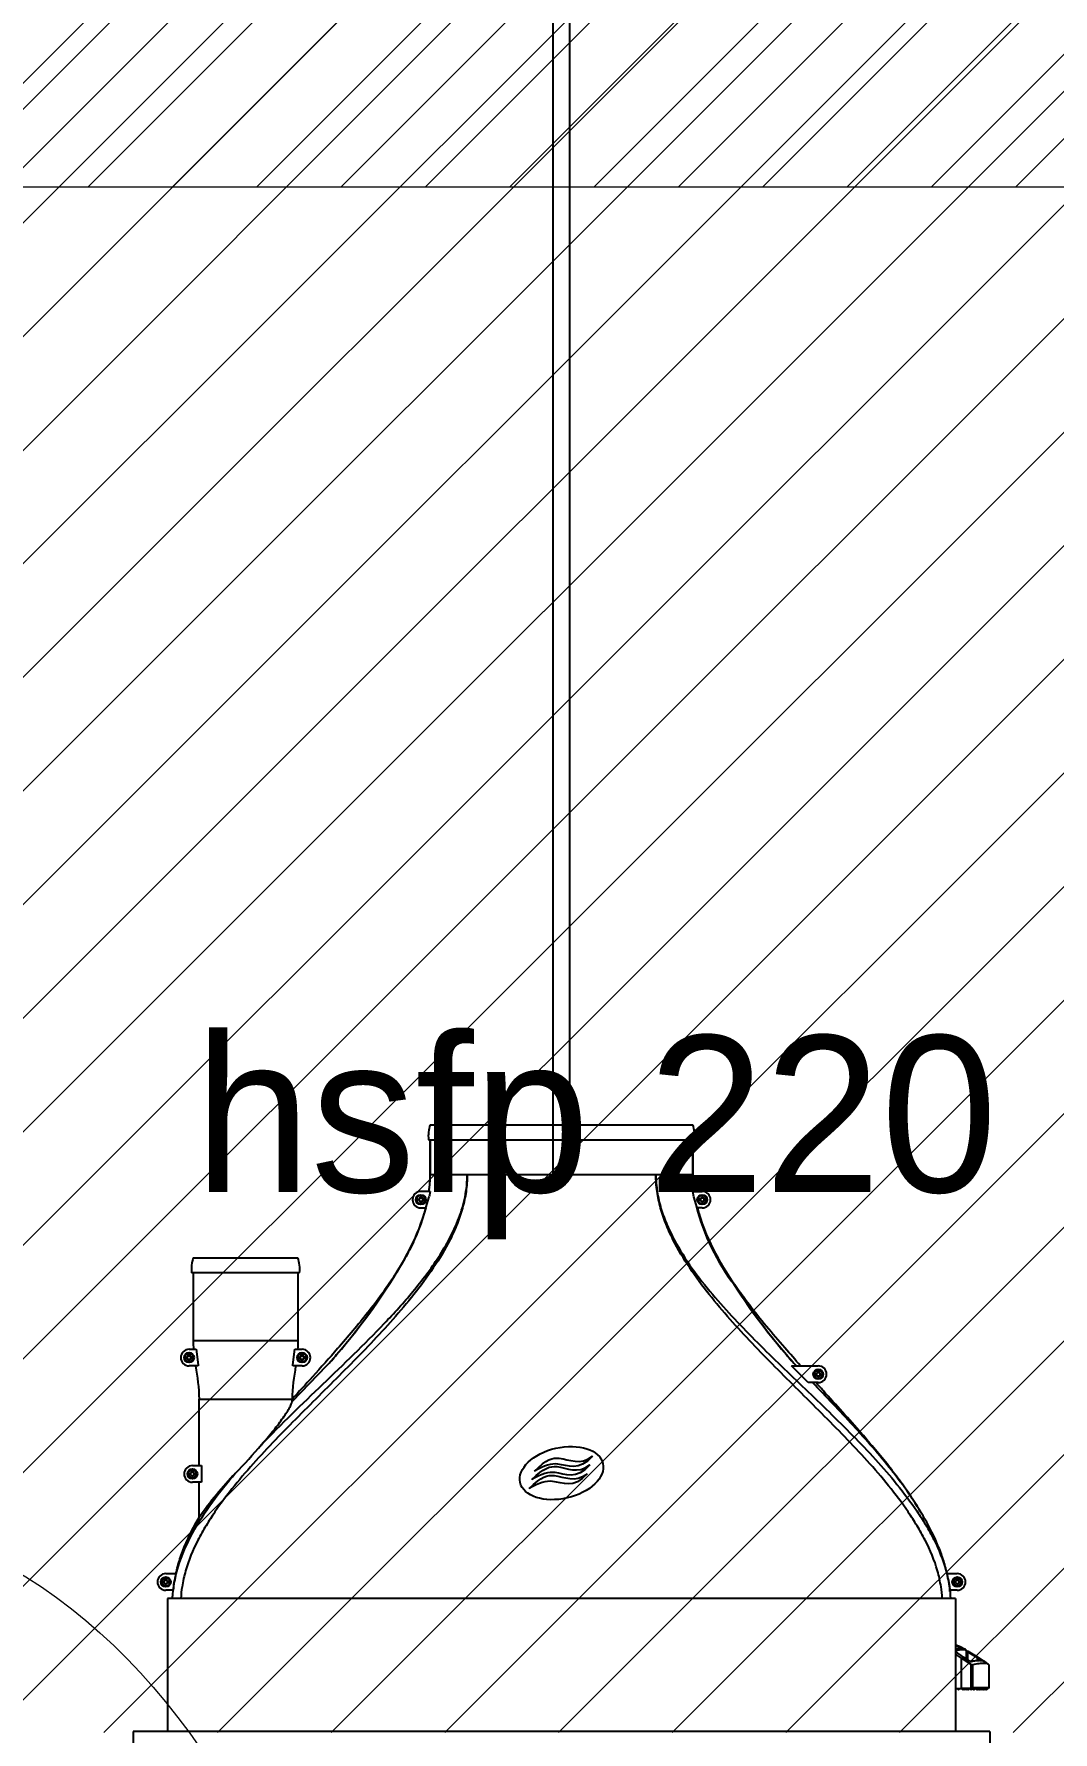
# Model space of a CAD drawing. Header units: centimetres. Extents: x 2191 to 12545, y -680 to 18662.
# Drawn here: x 8423.9 to 8485.2, y 7354.2 to 7456.4 of the extents above; entities that cross this region are included whole.
import ezdxf

# ---------------------------------------------------------------- set-up
doc = ezdxf.new("R2010")
doc.units = ezdxf.units.CM
for name, color, linetype in [('B Faux plafonds_Hatch', 252, 'Continuous'), ('B GÈnÈral_Hatch', 252, 'Continuous'), ('B Général', 252, 'Continuous'), ('C ANNOTATIONS-prestations', 252, 'Continuous'), ('D SURFACES-shab', 252, 'Continuous'), ('prlm-CHAUFF', 4, 'Continuous')]:
    doc.layers.add(name, color=color, linetype=linetype)
doc.layers.add('prlm-ELEC-CFO', color=1, linetype='Continuous', lineweight=25)
doc.styles.add('Eurostile', font='Eurosti.TTF')

msp = doc.modelspace()

# ---------------------------------------------------------------- hatches: boundary and pattern name
at = {"layer": 'B Faux plafonds_Hatch', "linetype": 'Continuous', "lineweight": 5, "true_color": 0xaaaaaa}
h = msp.add_hatch(dxfattribs=at)
h.set_pattern_fill('F_P__SOFFITE', color=253, style=0, pattern_type=2)
h.set_pattern_definition([(45, (8286.532, 7540.689), (-3.527778, 3.30729), [])])
h.paths.add_polyline_path([(8266, 7990.12), (8266, 7861.42), (8261, 7861.42), (8261, 7926.42), (8175.54, 7926.42), (8175.54, 7730.72), (8402.69, 7730.72), (8402.69, 7695.72), (8333.69, 7695.72), (8333.69, 7540.18), (8388.69, 7540.18), (8388.69, 7447.18), (8333.69, 7447.18), (8333.69, 7354.18), (8559.69, 7354.18), (8559.69, 7856.42), (8411.69, 7856.42), (8411.69, 7990.12)])
at = {"layer": 'B GÈnÈral_Hatch', "linetype": 'Continuous', "lineweight": 5}
h = msp.add_hatch(dxfattribs=at)
h.set_pattern_fill('50_BETON', style=0, pattern_type=2)
h.set_pattern_definition([(45, (-631.1073, 4809.0284), (2.4253472, -2.6458333), [])])
h.paths.add_polyline_path([(8559.69, 7447.18), (8559.69, 7465.18), (8328.69, 7465.18), (8328.69, 7447.18)])

# ---------------------------------------------------------------- linework, layer by layer
at = {"layer": 'B Général', "color": 7, "linetype": 'Continuous', "lineweight": 18}
msp.add_line((8328.69, 7447.18), (8559.69, 7447.18), dxfattribs=at)
at = {"layer": 'B Général', "color": 7, "linetype": 'Continuous', "lineweight": 5}
msp.add_line((8328.69, 7447.18), (8559.69, 7447.18), dxfattribs=at)
at = {"layer": 'D SURFACES-shab', "lineweight": 18, "flags": 128}
msp.add_lwpolyline([(8405.69, 7354.18), (8333.69, 7354.18), (8333.69, 7447.18), (8559.69, 7447.18), (8559.69, 7289.52), (8789.69, 7289.52), (8789.69, 7035.52), (8405.69, 7035.52)], close=True, dxfattribs=at)
at = {"layer": 'prlm-CHAUFF', "ltscale": 50}
for p, q in [((8456.13, 7387.74), (8456.13, 7827.76)), ((8455.13, 7387.74), (8455.13, 7826.76)), ((8447.73, 7390.74), (8463.53, 7390.74)), ((8447.63, 7389.84), (8463.63, 7389.84)), ((8447.73, 7389.84), (8447.73, 7387.74)), ((8447.73, 7387.74), (8447.73, 7389.84)), ((8463.53, 7389.84), (8463.53, 7387.74)), ((8463.53, 7387.74), (8463.53, 7389.84)), ((8449.96, 7387.74), (8447.73, 7387.74)), ((8461.3, 7387.74), (8449.96, 7387.74)), ((8463.53, 7387.74), (8461.3, 7387.74)), ((8447.73, 7386.74), (8447.17, 7386.74)), ((8447.47, 7385.74), (8447.68, 7386.42)), ((8447.73, 7386.74), (8447.68, 7386.42)), ((8463.58, 7386.42), (8463.53, 7386.74)), ((8463.53, 7386.74), (8464.09, 7386.74)), ((8463.79, 7385.74), (8463.58, 7386.42)), ((8447.02, 7386.19), (8447.02, 7386.29)), ((8447.02, 7386.29), (8447.12, 7386.29)), ((8447.12, 7386.19), (8447.02, 7386.19)), ((8447.12, 7386.4), (8447.22, 7386.4)), ((8447.12, 7386.29), (8447.12, 7386.4)), ((8447.12, 7386.09), (8447.12, 7386.19)), ((8447.22, 7386.09), (8447.12, 7386.09)), ((8447.17, 7385.74), (8447.47, 7385.74)), ((8447.22, 7386.4), (8447.22, 7386.29)), ((8447.22, 7386.29), (8447.33, 7386.29)), ((8447.33, 7386.19), (8447.22, 7386.19)), ((8447.22, 7386.19), (8447.22, 7386.09)), ((8447.33, 7386.29), (8447.33, 7386.19)), ((8464.09, 7385.74), (8463.79, 7385.74)), ((8463.93, 7386.19), (8463.93, 7386.29)), ((8463.93, 7386.29), (8464.04, 7386.29)), ((8464.04, 7386.19), (8463.93, 7386.19)), ((8464.04, 7386.4), (8464.14, 7386.4)), ((8464.04, 7386.29), (8464.04, 7386.4)), ((8464.04, 7386.09), (8464.04, 7386.19)), ((8464.14, 7386.09), (8464.04, 7386.09)), ((8464.14, 7386.4), (8464.14, 7386.29)), ((8464.14, 7386.29), (8464.24, 7386.29)), ((8464.24, 7386.19), (8464.14, 7386.19)), ((8464.14, 7386.19), (8464.14, 7386.09)), ((8464.24, 7386.29), (8464.24, 7386.19)), ((8433.48, 7382.74), (8439.78, 7382.74)), ((8446.22, 7382.72), (8446.22, 7382.72)), ((8464.75, 7383.26), (8464.72, 7383.26)), ((8465.04, 7382.72), (8465.01, 7382.72)), ((8439.88, 7381.84), (8433.38, 7381.84)), ((8433.48, 7381.84), (8433.48, 7377.74)), ((8433.48, 7381.84), (8433.48, 7377.74)), ((8439.78, 7381.84), (8439.78, 7377.74)), ((8439.78, 7381.84), (8439.78, 7377.74)), ((8433.23, 7377.24), (8433.66, 7377.24)), ((8439.78, 7377.74), (8433.48, 7377.74)), ((8433.66, 7377.24), (8433.78, 7376.3)), ((8439.48, 7376.3), (8439.6, 7377.24)), ((8439.6, 7377.24), (8440.03, 7377.24)), ((8433.07, 7376.79), (8433.18, 7376.79)), ((8433.07, 7376.69), (8433.07, 7376.79)), ((8433.18, 7376.69), (8433.07, 7376.69)), ((8433.18, 7376.9), (8433.28, 7376.9)), ((8433.18, 7376.79), (8433.18, 7376.9)), ((8433.18, 7376.59), (8433.18, 7376.69)), ((8433.28, 7376.59), (8433.18, 7376.59)), ((8433.78, 7376.24), (8433.23, 7376.24)), ((8433.28, 7376.9), (8433.28, 7376.79)), ((8433.28, 7376.79), (8433.39, 7376.79)), ((8433.39, 7376.69), (8433.28, 7376.69)), ((8433.28, 7376.69), (8433.28, 7376.59)), ((8433.39, 7376.79), (8433.39, 7376.69)), ((8433.78, 7376.3), (8433.78, 7376.24)), ((8439.43, 7374.09), (8441.5, 7376.24)), ((8441.5, 7376.24), (8439.43, 7374.09)), ((8439.48, 7376.24), (8439.48, 7376.3)), ((8440.03, 7376.24), (8439.48, 7376.24)), ((8439.87, 7376.69), (8439.87, 7376.79)), ((8439.87, 7376.79), (8439.98, 7376.79)), ((8439.98, 7376.69), (8439.87, 7376.69)), ((8439.98, 7376.9), (8440.08, 7376.9)), ((8439.98, 7376.79), (8439.98, 7376.9)), ((8439.98, 7376.59), (8439.98, 7376.69)), ((8440.08, 7376.59), (8439.98, 7376.59)), ((8440.08, 7376.9), (8440.08, 7376.79)), ((8440.08, 7376.79), (8440.19, 7376.79)), ((8440.08, 7376.69), (8440.08, 7376.59)), ((8440.19, 7376.69), (8440.08, 7376.69)), ((8440.19, 7376.79), (8440.19, 7376.69)), ((8470.46, 7375.24), (8469.46, 7376.24)), ((8469.46, 7376.24), (8471.07, 7376.24)), ((8471.07, 7375.24), (8470.46, 7375.24)), ((8470.91, 7375.69), (8470.91, 7375.79)), ((8470.91, 7375.79), (8471.02, 7375.79)), ((8471.02, 7375.69), (8470.91, 7375.69)), ((8471.02, 7375.9), (8471.12, 7375.9)), ((8471.02, 7375.79), (8471.02, 7375.9)), ((8471.02, 7375.59), (8471.02, 7375.69)), ((8471.12, 7375.59), (8471.02, 7375.59)), ((8471.12, 7375.9), (8471.12, 7375.79)), ((8471.12, 7375.79), (8471.23, 7375.79)), ((8471.12, 7375.69), (8471.12, 7375.59)), ((8471.23, 7375.69), (8471.12, 7375.69)), ((8471.23, 7375.79), (8471.23, 7375.69)), ((8433.83, 7374.24), (8439.43, 7374.24)), ((8433.83, 7370.24), (8433.83, 7374.24)), ((8433.83, 7370.24), (8433.83, 7374.24)), ((8439.43, 7374.09), (8439.43, 7374.24)), ((8439.43, 7374.09), (8439.43, 7374.24)), ((8433.43, 7370.24), (8433.98, 7370.24)), ((8433.98, 7370.24), (8433.98, 7369.24)), ((8433.27, 7369.69), (8433.27, 7369.79)), ((8433.27, 7369.79), (8433.38, 7369.79)), ((8433.38, 7369.69), (8433.27, 7369.69)), ((8433.38, 7369.9), (8433.48, 7369.9)), ((8433.38, 7369.79), (8433.38, 7369.9)), ((8433.38, 7369.59), (8433.38, 7369.69)), ((8433.48, 7369.59), (8433.38, 7369.59)), ((8433.98, 7369.24), (8433.43, 7369.24)), ((8433.48, 7369.9), (8433.48, 7369.79)), ((8433.48, 7369.79), (8433.59, 7369.79)), ((8433.48, 7369.69), (8433.48, 7369.59)), ((8433.59, 7369.69), (8433.48, 7369.69)), ((8433.59, 7369.79), (8433.59, 7369.69)), ((8433.83, 7367.12), (8433.83, 7369.24)), ((8433.83, 7367.12), (8433.83, 7369.24)), ((8431.67, 7363.19), (8431.67, 7363.29)), ((8431.67, 7363.29), (8431.78, 7363.29)), ((8431.78, 7363.19), (8431.67, 7363.19)), ((8431.78, 7363.4), (8431.88, 7363.4)), ((8431.78, 7363.29), (8431.78, 7363.4)), ((8431.78, 7363.09), (8431.78, 7363.19)), ((8431.88, 7363.09), (8431.78, 7363.09)), ((8431.83, 7363.74), (8432.44, 7363.74)), ((8431.88, 7363.4), (8431.88, 7363.29)), ((8431.88, 7363.29), (8431.99, 7363.29)), ((8431.88, 7363.19), (8431.88, 7363.09)), ((8431.99, 7363.19), (8431.88, 7363.19)), ((8431.99, 7363.29), (8431.99, 7363.19)), ((8478.82, 7363.74), (8479.43, 7363.74)), ((8479.27, 7363.19), (8479.27, 7363.29)), ((8479.27, 7363.29), (8479.38, 7363.29)), ((8479.38, 7363.19), (8479.27, 7363.19)), ((8479.38, 7363.4), (8479.48, 7363.4)), ((8479.38, 7363.29), (8479.38, 7363.4)), ((8479.38, 7363.09), (8479.38, 7363.19)), ((8479.48, 7363.09), (8479.38, 7363.09)), ((8479.48, 7363.4), (8479.48, 7363.29)), ((8479.48, 7363.29), (8479.59, 7363.29)), ((8479.48, 7363.19), (8479.48, 7363.09)), ((8479.59, 7363.19), (8479.48, 7363.19)), ((8479.59, 7363.29), (8479.59, 7363.19)), ((8432.27, 7362.74), (8431.83, 7362.74)), ((8479.33, 7362.24), (8431.93, 7362.24)), ((8431.93, 7362.24), (8431.93, 7354.24)), ((8432.27, 7362.66), (8432.27, 7362.74)), ((8478.99, 7362.66), (8478.99, 7362.74)), ((8479.43, 7362.74), (8478.99, 7362.74)), ((8479.33, 7362.24), (8479.33, 7354.24)), ((8479.81, 7358.71), (8479.33, 7359.05)), ((8479.69, 7358.66), (8479.33, 7358.9)), ((8479.98, 7359.1), (8479.96, 7359.14)), ((8479.98, 7358.6), (8479.98, 7359.1)), ((8479.98, 7359.1), (8479.99, 7359.09)), ((8480.04, 7359.03), (8480.06, 7359.07)), ((8480.04, 7359.03), (8480.04, 7358.57)), ((8480.64, 7358.68), (8480.04, 7359.03)), ((8480.06, 7359.07), (8480.67, 7358.71)), ((8479.69, 7356.84), (8479.69, 7358.66)), ((8480.27, 7358.28), (8479.69, 7358.66)), ((8479.83, 7358.7), (8479.81, 7358.71)), ((8480.17, 7358.48), (8479.83, 7358.7)), ((8480.27, 7358.28), (8480.35, 7358.26)), ((8480.27, 7356.84), (8480.27, 7358.28)), ((8480.35, 7358.26), (8480.35, 7356.89)), ((8480.67, 7358.71), (8480.64, 7358.68)), ((8480.64, 7358.49), (8480.64, 7358.68)), ((8480.65, 7358.67), (8480.64, 7358.68)), ((8480.69, 7358.7), (8480.65, 7358.67)), ((8480.65, 7358.67), (8480.65, 7358.49)), ((8480.91, 7358.5), (8480.65, 7358.67)), ((8480.67, 7358.71), (8480.69, 7358.7)), ((8480.69, 7358.7), (8481.02, 7358.48)), ((8481.34, 7356.89), (8481.34, 7358.26)), ((8479.33, 7356.84), (8479.69, 7356.84)), ((8479.33, 7356.81), (8479.36, 7356.84)), ((8479.42, 7356.84), (8479.51, 7356.75)), ((8479.51, 7356.75), (8479.6, 7356.84)), ((8479.67, 7356.84), (8479.76, 7356.75)), ((8480.27, 7356.84), (8479.69, 7356.84)), ((8479.76, 7356.75), (8479.85, 7356.84)), ((8479.81, 7356.81), (8479.87, 7356.75)), ((8479.87, 7356.75), (8479.93, 7356.82)), ((8479.91, 7356.84), (8480, 7356.75)), ((8480, 7356.75), (8480.09, 7356.84)), ((8480.05, 7356.81), (8480.11, 7356.75)), ((8480.11, 7356.75), (8480.19, 7356.83)), ((8480.17, 7356.84), (8480.26, 7356.75)), ((8480.26, 7356.75), (8480.35, 7356.84)), ((8480.35, 7356.89), (8480.27, 7356.84)), ((8480.27, 7356.84), (8480.27, 7356.84)), ((8481.29, 7356.84), (8480.27, 7356.84)), ((8480.33, 7356.82), (8480.4, 7356.75)), ((8480.35, 7356.89), (8481.34, 7356.89)), ((8480.36, 7356.84), (8480.45, 7356.75)), ((8480.45, 7356.75), (8480.54, 7356.84)), ((8480.53, 7356.84), (8480.61, 7356.75)), ((8480.61, 7356.75), (8480.7, 7356.84)), ((8480.65, 7356.79), (8480.68, 7356.75)), ((8480.68, 7356.75), (8480.72, 7356.79)), ((8480.69, 7356.83), (8480.76, 7356.75)), ((8480.76, 7356.75), (8480.85, 7356.84)), ((8480.82, 7356.82), (8480.88, 7356.75)), ((8480.88, 7356.75), (8480.97, 7356.84)), ((8480.92, 7356.75), (8480.95, 7356.79)), ((8480.94, 7356.81), (8480.99, 7356.75)), ((8480.99, 7356.75), (8481.08, 7356.84)), ((8481.03, 7356.8), (8481.07, 7356.75)), ((8481.07, 7356.75), (8481.16, 7356.84)), ((8481.14, 7356.75), (8481.23, 7356.84)), ((8481.18, 7356.75), (8481.27, 7356.84)), ((8481.3, 7356.84), (8481.29, 7356.84)), ((8481.34, 7356.89), (8481.3, 7356.84)), ((8480.4, 7356.75), (8480.42, 7356.78)), ((8480.9, 7356.77), (8480.92, 7356.75)), ((8481.11, 7356.78), (8481.14, 7356.75)), ((8481.16, 7356.77), (8481.18, 7356.75)), ((8429.88, 7354.24), (8429.88, 7353.51)), ((8481.38, 7354.24), (8429.88, 7354.24)), ((8481.38, 7354.24), (8481.38, 7353.51))]:
    msp.add_line(p, q, dxfattribs=at)
for centre, radius in [((8447.17, 7386.24), 0.3), ((8447.17, 7386.24), 0.25), ((8464.09, 7386.24), 0.3), ((8464.09, 7386.24), 0.25), ((8433.23, 7376.74), 0.3), ((8433.23, 7376.74), 0.25), ((8440.03, 7376.74), 0.3), ((8440.03, 7376.74), 0.25), ((8471.07, 7375.74), 0.3), ((8471.07, 7375.74), 0.25), ((8433.43, 7369.74), 0.3), ((8433.43, 7369.74), 0.25), ((8431.83, 7363.24), 0.3), ((8431.83, 7363.24), 0.25), ((8479.43, 7363.24), 0.3), ((8479.43, 7363.24), 0.25)]:
    msp.add_circle(centre, radius, dxfattribs=at)
for centre, radius, start, end in [((8449.62, 7390.08), 2, 160.5755, 186.7441), ((8449.62, 7390.08), 2, 160.5755, 186.7441), ((8461.64, 7390.08), 2, 353.2559, 19.4245), ((8461.64, 7390.08), 2, 353.2559, 19.4245), ((8439.96, 7387.75), 7.77, 352.5456, 359.9423), ((8439.91, 7387.75), 7.82, 352.5763, 359.9264), ((8440.56, 7387.73), 7.17, 353.9053, 0.1157), ((8470.74, 7387.73), 7.25, 179.9215, 187.8382), ((8471.3, 7387.75), 7.77, 180.0577, 187.4544), ((8471.35, 7387.75), 7.82, 180.0736, 187.4237), ((8447.17, 7386.24), 0.5, 90, 270), ((8440.56, 7387.73), 7.17, 352.0923, 353.5448), ((8464.09, 7386.24), 0.5, 270, 90), ((8436.12, 7388.71), 11.74, 332.3321, 345.441), ((8436.47, 7388.57), 11.35, 332.1374, 345.6929), ((8476.73, 7389.22), 13.43, 192.9954, 216.0824), ((8474.79, 7388.57), 11.35, 194.4106, 207.8626), ((8435.37, 7382.08), 2, 160.5755, 186.7441), ((8435.37, 7382.08), 2, 160.5755, 186.7441), ((8437.89, 7382.08), 2, 353.2559, 19.4245), ((8437.89, 7382.08), 2, 353.2559, 19.4245), ((8412.5, 7402.31), 39, 319.3887, 329.86), ((8412.5, 7402.3), 39, 319.3887, 329.8601), ((8428.71, 7392.41), 20.01, 331.0483, 332.7983), ((8428.71, 7392.41), 20.01, 331.0482, 332.7982), ((8482.55, 7392.41), 20.01, 207.2018, 208.9518), ((8498.76, 7402.3), 39, 210.1399, 220.6113), ((8498.76, 7402.31), 39, 212.5506, 220.6113), ((8433.23, 7376.74), 0.5, 90, 270), ((8440.03, 7376.74), 0.5, 270, 90), ((8433.12, 7384.34), 11.66, 315.9701, 320.4245), ((8432.87, 7384.57), 11.99, 316.0326, 320.3619), ((8478.14, 7384.34), 11.66, 219.5755, 224.0299), ((8478.39, 7384.57), 11.99, 219.6381, 223.9674), ((8471.07, 7375.74), 0.5, 270, 90), ((8410.89, 7394.29), 35.1, 315.7111, 319.5265), ((8433.43, 7369.74), 0.5, 90, 270), ((8453.15, 7353.47), 23.65, 136.4099, 144.7501), ((8444.22, 7360.88), 12.12, 163.7263, 166.3852), ((8431.83, 7363.24), 0.5, 90, 270), ((8479.43, 7363.24), 0.5, 270, 90), ((8473.27, 7347.01), 13.85, 61.9182, 64.0515), ((8473.39, 7347.36), 13.43, 62.115, 63.7632), ((8473.92, 7348.21), 12.5, 61.3177, 61.5903), ((8480.38, 7359.7), 0.703, 233.033, 242.9325), ((8480.35, 7359.35), 0.448, 214.6713, 225.4982), ((8481.51, 7359.16), 0.836, 234.1326, 239.2425), ((8473.92, 7348.21), 12.5, 53.7494, 55.0637)]:
    msp.add_arc(centre, radius, start, end, dxfattribs=at)
msp.add_ellipse((8455.63, 7369.79), major_axis=(2.49, 0.57), ratio=0.600775, dxfattribs=at)
for points, knots in [([(8449.96, 7387.74), (8449.96, 7387.57), (8449.95, 7387.4), (8449.93, 7387.06), (8449.91, 7386.89), (8449.84, 7386.39), (8449.76, 7386.06), (8449.58, 7385.4), (8449.47, 7385.08), (8449.22, 7384.45), (8449.08, 7384.14), (8448.63, 7383.24), (8448.29, 7382.68), (8447.55, 7381.58), (8447.16, 7381.05), (8445.94, 7379.51), (8445.06, 7378.54), (8443.25, 7376.63), (8442.31, 7375.7), (8440.45, 7373.84), (8439.51, 7372.91), (8437.68, 7371.02), (8436.79, 7370.05), (8435.55, 7368.52), (8435.16, 7367.99), (8434.6, 7367.18), (8434.42, 7366.9), (8434.08, 7366.34), (8433.91, 7366.05), (8433.46, 7365.16), (8433.2, 7364.55), (8432.93, 7363.6), (8432.86, 7363.28), (8432.77, 7362.72), (8432.75, 7362.48), (8432.74, 7362.24)], [0, 0, 0, 0, 0.015625, 0.015625, 0.03125, 0.03125, 0.0625, 0.0625, 0.09375, 0.09375, 0.125, 0.125, 0.1875, 0.1875, 0.25, 0.25, 0.375, 0.375, 0.5, 0.5, 0.625, 0.625, 0.75, 0.75, 0.8125, 0.8125, 0.84375, 0.84375, 0.875, 0.875, 0.9375, 0.9375, 0.96875, 0.96875, 0.9907189, 0.9907189, 0.9907189, 0.9907189]), ([(8437.59, 7371.5), (8438.78, 7372.75), (8440.04, 7373.95), (8442.53, 7376.34), (8443.78, 7377.54), (8445.56, 7379.41), (8446.14, 7380.05), (8447.24, 7381.38), (8447.77, 7382.06), (8448.47, 7383.15), (8448.7, 7383.53), (8449.11, 7384.31), (8449.3, 7384.72), (8449.61, 7385.55), (8449.74, 7385.98), (8449.87, 7386.63), (8449.9, 7386.86), (8449.94, 7387.19), (8449.94, 7387.3), (8449.96, 7387.52), (8449.96, 7387.63), (8449.96, 7387.74)], [0, 0, 0, 0, 0.25, 0.25, 0.5, 0.5, 0.625, 0.625, 0.75, 0.75, 0.8125, 0.8125, 0.875, 0.875, 0.9375, 0.9375, 0.96875, 0.96875, 0.984375, 0.984375, 1, 1, 1, 1]), ([(8461.3, 7387.74), (8461.3, 7387.57), (8461.31, 7387.4), (8461.34, 7387.06), (8461.36, 7386.89), (8461.44, 7386.38), (8461.51, 7386.04), (8461.71, 7385.39), (8461.83, 7385.06), (8462.1, 7384.43), (8462.25, 7384.13), (8462.73, 7383.23), (8463.09, 7382.66), (8463.86, 7381.58), (8464.28, 7381.06), (8465.56, 7379.54), (8466.48, 7378.58), (8468.35, 7376.7), (8469.32, 7375.78), (8471.24, 7373.93), (8472.2, 7373.01), (8474.06, 7371.11), (8474.97, 7370.14), (8476.22, 7368.6), (8476.62, 7368.07), (8477.18, 7367.24), (8477.36, 7366.96), (8477.7, 7366.39), (8477.87, 7366.09), (8478.32, 7365.19), (8478.57, 7364.58), (8478.84, 7363.62), (8478.91, 7363.29), (8478.99, 7362.72), (8479.01, 7362.48), (8479.02, 7362.24)], [0, 0, 0, 0, 0.015625, 0.015625, 0.03125, 0.03125, 0.0625, 0.0625, 0.09375, 0.09375, 0.125, 0.125, 0.1875, 0.1875, 0.25, 0.25, 0.375, 0.375, 0.5, 0.5, 0.625, 0.625, 0.75, 0.75, 0.8125, 0.8125, 0.84375, 0.84375, 0.875, 0.875, 0.9375, 0.9375, 0.96875, 0.96875, 0.9908046, 0.9908046, 0.9908046, 0.9908046]), ([(8478.52, 7362.24), (8478.51, 7362.48), (8478.49, 7362.72), (8478.4, 7363.28), (8478.33, 7363.6), (8478.06, 7364.55), (8477.8, 7365.16), (8477.35, 7366.05), (8477.18, 7366.34), (8476.84, 7366.9), (8476.66, 7367.18), (8476.1, 7367.99), (8475.71, 7368.52), (8474.47, 7370.05), (8473.58, 7371.02), (8471.75, 7372.92), (8470.81, 7373.84), (8468.95, 7375.7), (8468.01, 7376.63), (8466.2, 7378.54), (8465.32, 7379.51), (8464.1, 7381.05), (8463.71, 7381.58), (8462.97, 7382.68), (8462.63, 7383.24), (8462.18, 7384.15), (8462.04, 7384.46), (8461.79, 7385.09), (8461.68, 7385.41), (8461.5, 7386.06), (8461.42, 7386.39), (8461.35, 7386.9), (8461.33, 7387.07), (8461.31, 7387.4), (8461.3, 7387.57), (8461.3, 7387.74)], [0.0092808, 0.0092808, 0.0092808, 0.0092808, 0.03125, 0.03125, 0.0625, 0.0625, 0.125, 0.125, 0.15625, 0.15625, 0.1875, 0.1875, 0.25, 0.25, 0.375, 0.375, 0.5, 0.5, 0.625, 0.625, 0.75, 0.75, 0.8125, 0.8125, 0.875, 0.875, 0.90625, 0.90625, 0.9375, 0.9375, 0.96875, 0.96875, 0.984375, 0.984375, 1, 1, 1, 1]), ([(8446.73, 7383.7), (8446.57, 7383.36), (8446.2, 7382.65), (8445.55, 7381.6), (8444.8, 7380.51), (8443.98, 7379.43), (8443.09, 7378.35), (8441.98, 7377.06), (8440.77, 7375.7), (8439.82, 7374.67), (8439.43, 7374.24)], [0.1568082, 0.1568082, 0.1568082, 0.1568082, 0.2305418, 0.3149874, 0.4025619, 0.4929385, 0.5856877, 0.6803551, 0.8317746, 0.9509578, 0.9509578, 0.9509578, 0.9509578]), ([(8470.01, 7376.24), (8469.69, 7376.6), (8469, 7377.38), (8467.96, 7378.6), (8467.01, 7379.78), (8466.21, 7380.86), (8465.56, 7381.83), (8465, 7382.77), (8464.68, 7383.39), (8464.54, 7383.68)], [0.5730592, 0.5730592, 0.5730592, 0.5730592, 0.626259, 0.6884084, 0.7489718, 0.7930827, 0.8358988, 0.8773199, 0.9123747, 0.9123747, 0.9123747, 0.9123747]), ([(8478.82, 7363.74), (8478.75, 7364.03), (8478.67, 7364.32), (8478.49, 7364.88), (8478.38, 7365.16), (8478.04, 7365.99), (8477.78, 7366.51), (8477.19, 7367.54), (8476.87, 7368.04), (8476.2, 7369.02), (8475.84, 7369.49), (8474.74, 7370.89), (8473.96, 7371.78), (8472.36, 7373.53), (8471.54, 7374.39), (8470.72, 7375.24)], [0, 0, 0, 0, 0.0625, 0.0625, 0.125, 0.125, 0.25, 0.25, 0.375, 0.375, 0.5, 0.5, 0.75, 0.75, 1, 1, 1, 1]), ([(8477.03, 7367.79), (8476.93, 7367.95), (8476.61, 7368.44), (8476.04, 7369.26), (8475.3, 7370.23), (8474.51, 7371.2), (8473.58, 7372.28), (8472.53, 7373.46), (8471.61, 7374.48), (8471.07, 7375.08), (8470.92, 7375.24)], [0.1694223, 0.1694223, 0.1694223, 0.1694223, 0.1906001, 0.2339285, 0.2787061, 0.3247019, 0.3716424, 0.4351709, 0.4991397, 0.523565, 0.523565, 0.523565, 0.523565]), ([(8437.59, 7371.5), (8437.82, 7371.77), (8438.05, 7372.03), (8438.46, 7372.54), (8438.65, 7372.79), (8438.99, 7373.27), (8439.14, 7373.49), (8439.31, 7373.78), (8439.35, 7373.86), (8439.41, 7374), (8439.43, 7374.05), (8439.43, 7374.09)], [0, 0, 0, 0, 0.25, 0.25, 0.5, 0.5, 0.75, 0.75, 0.875, 0.875, 1, 1, 1, 1]), ([(8454, 7369.91), (8454.73, 7370.63), (8455.1, 7370.73), (8455.49, 7370.69), (8456.1, 7370.62), (8456.75, 7370.22), (8457.49, 7370.8)], [0, 0, 0, 0, 0.389075, 0.389075, 0.389075, 1, 1, 1, 1]), ([(8432.24, 7362.24), (8432.25, 7362.52), (8432.28, 7362.8), (8432.38, 7363.43), (8432.47, 7363.79), (8432.79, 7364.85), (8433.09, 7365.53), (8433.8, 7366.84), (8434.21, 7367.46), (8435.07, 7368.65), (8435.54, 7369.22), (8436.01, 7369.78)], [0.0331631, 0.0331631, 0.0331631, 0.0331631, 0.125, 0.125, 0.25, 0.25, 0.5, 0.5, 0.75, 0.75, 1, 1, 1, 1]), ([(8453.69, 7368.87), (8454.42, 7369.59), (8454.79, 7369.68), (8455.18, 7369.64), (8455.79, 7369.58), (8456.44, 7369.17), (8457.17, 7369.75)], [0, 0, 0, 0, 0.389075, 0.389075, 0.389075, 1, 1, 1, 1]), ([(8432.44, 7363.74), (8432.51, 7364.04), (8432.59, 7364.33), (8432.73, 7364.77), (8432.79, 7364.92), (8432.89, 7365.2), (8432.95, 7365.35), (8433.13, 7365.77), (8433.26, 7366.05), (8433.53, 7366.59), (8433.68, 7366.86), (8433.83, 7367.12)], [0, 0, 0, 0, 0.25, 0.25, 0.375, 0.375, 0.5, 0.5, 0.75, 0.75, 1, 1, 1, 1]), ([(8433.83, 7367.12), (8433.67, 7366.84), (8433.52, 7366.56), (8433.23, 7365.98), (8433.09, 7365.69), (8432.85, 7365.09), (8432.74, 7364.79), (8432.62, 7364.41), (8432.6, 7364.34), (8432.58, 7364.27)], [0, 0, 0, 0, 0.25, 0.25, 0.5, 0.5, 0.75, 0.75, 0.8062429, 0.8062429, 0.8062429, 0.8062429]), ([(8479.87, 7359.2), (8479.86, 7359.2), (8479.86, 7359.2), (8479.85, 7359.21), (8479.83, 7359.21), (8479.82, 7359.22), (8479.81, 7359.22), (8479.79, 7359.22), (8479.78, 7359.23), (8479.76, 7359.23), (8479.74, 7359.23), (8479.73, 7359.23), (8479.71, 7359.23), (8479.68, 7359.23), (8479.65, 7359.23), (8479.61, 7359.23), (8479.56, 7359.22), (8479.52, 7359.22), (8479.47, 7359.21), (8479.41, 7359.2), (8479.37, 7359.19), (8479.34, 7359.19), (8479.33, 7359.19)], [0.1059402, 0.1059402, 0.1059402, 0.1059402, 0.1359504, 0.1694868, 0.202886, 0.2361704, 0.2693627, 0.3024859, 0.3355633, 0.3686184, 0.401675, 0.434757, 0.4678887, 0.5010941, 0.5629781, 0.6246926, 0.6863942, 0.7482374, 0.8103737, 0.8729511, 0.9361135, 0.9654522, 0.9654522, 0.9654522, 0.9654522]), ([(8479.33, 7359.15), (8479.34, 7359.15), (8479.35, 7359.15), (8479.37, 7359.16), (8479.41, 7359.16), (8479.44, 7359.17), (8479.47, 7359.18), (8479.49, 7359.18), (8479.52, 7359.18), (8479.55, 7359.19), (8479.57, 7359.19), (8479.6, 7359.2), (8479.62, 7359.2), (8479.65, 7359.2), (8479.67, 7359.2), (8479.69, 7359.2), (8479.72, 7359.2), (8479.74, 7359.2), (8479.77, 7359.2), (8479.81, 7359.2), (8479.84, 7359.2), (8479.87, 7359.19), (8479.89, 7359.18), (8479.91, 7359.17), (8479.93, 7359.16), (8479.95, 7359.15), (8479.96, 7359.14), (8479.96, 7359.14)], [0.053874, 0.053874, 0.053874, 0.053874, 0.0607104, 0.0907643, 0.1206402, 0.1503557, 0.1799287, 0.2093776, 0.238721, 0.2679778, 0.2971672, 0.3263086, 0.3554219, 0.3845269, 0.4136437, 0.4427926, 0.4719939, 0.5012681, 0.5562327, 0.6110034, 0.6657154, 0.7205017, 0.7754929, 0.8308166, 0.8865967, 0.9429527, 1, 1, 1, 1]), ([(8479.98, 7359.1), (8479.98, 7359.1), (8479.98, 7359.1), (8479.97, 7359.11), (8479.96, 7359.12), (8479.95, 7359.13), (8479.94, 7359.13), (8479.93, 7359.14), (8479.92, 7359.14), (8479.91, 7359.15), (8479.89, 7359.15), (8479.88, 7359.15), (8479.86, 7359.16), (8479.85, 7359.16), (8479.83, 7359.16), (8479.81, 7359.16), (8479.8, 7359.16), (8479.78, 7359.16), (8479.75, 7359.16), (8479.72, 7359.16), (8479.68, 7359.16), (8479.63, 7359.16), (8479.58, 7359.15), (8479.53, 7359.14), (8479.48, 7359.13), (8479.42, 7359.12), (8479.37, 7359.11), (8479.34, 7359.11), (8479.33, 7359.11)], [0, 0, 0, 0, 0.0300773, 0.0600539, 0.0899314, 0.1197114, 0.1493956, 0.1789856, 0.2084831, 0.2378898, 0.2672073, 0.2964374, 0.3255817, 0.3546421, 0.3836203, 0.4125181, 0.4413372, 0.4700795, 0.4987468, 0.5532579, 0.6080368, 0.6630958, 0.7184471, 0.7741027, 0.8300742, 0.8863734, 0.9430116, 0.9677174, 0.9677174, 0.9677174, 0.9677174]), ([(8480.28, 7358.44), (8480.28, 7358.44), (8480.27, 7358.44), (8480.27, 7358.44), (8480.26, 7358.44), (8480.26, 7358.44), (8480.25, 7358.45), (8480.24, 7358.45), (8480.23, 7358.45), (8480.22, 7358.45), (8480.21, 7358.46), (8480.19, 7358.47), (8480.17, 7358.48), (8480.17, 7358.48)], [0, 0, 0, 0, 0.061789, 0.122374, 0.182441, 0.242697, 0.303842, 0.366548, 0.43144, 0.49908, 0.668346, 0.832646, 1, 1, 1, 1]), ([(8481.08, 7358.45), (8481.07, 7358.45), (8481.07, 7358.46), (8481.06, 7358.46), (8481.04, 7358.47), (8481.03, 7358.48), (8481.02, 7358.48), (8481, 7358.48), (8480.99, 7358.49), (8480.97, 7358.49), (8480.95, 7358.49), (8480.93, 7358.5), (8480.92, 7358.5), (8480.9, 7358.5), (8480.87, 7358.5), (8480.85, 7358.5), (8480.83, 7358.5), (8480.8, 7358.51), (8480.76, 7358.5), (8480.71, 7358.5), (8480.66, 7358.5), (8480.6, 7358.49), (8480.54, 7358.49), (8480.48, 7358.48), (8480.42, 7358.47), (8480.35, 7358.46), (8480.3, 7358.45), (8480.28, 7358.44)], [0.0304712, 0.0304712, 0.0304712, 0.0304712, 0.0599457, 0.0897682, 0.1195016, 0.1491541, 0.1787343, 0.2082505, 0.2377114, 0.2671256, 0.2965018, 0.3258487, 0.355175, 0.3844897, 0.4138015, 0.4431194, 0.4724522, 0.5018089, 0.5568669, 0.611863, 0.6668562, 0.7219052, 0.7770682, 0.8324028, 0.8879658, 0.9438132, 1, 1, 1, 1]), ([(8481.34, 7358.26), (8481.32, 7358.28), (8481.28, 7358.31), (8481.18, 7358.34), (8481.11, 7358.34), (8480.98, 7358.34), (8480.94, 7358.34), (8480.84, 7358.33), (8480.79, 7358.33), (8480.62, 7358.31), (8480.49, 7358.28), (8480.35, 7358.26)], [0, 0, 0, 0, 0.25, 0.25, 0.5, 0.5, 0.625, 0.625, 0.75, 0.75, 1, 1, 1, 1])]:
    msp.add_open_spline(points, degree=3, knots=knots, dxfattribs=at)
for points in [[(8433.48, 7377.74), (8433.48, 7377.58), (8433.49, 7377.41), (8433.5, 7377.24)], [(8433.48, 7377.74), (8433.48, 7377.58), (8433.49, 7377.41), (8433.5, 7377.24)], [(8439.78, 7377.74), (8439.78, 7377.58), (8439.77, 7377.41), (8439.76, 7377.24)], [(8439.78, 7377.74), (8439.78, 7377.58), (8439.77, 7377.41), (8439.76, 7377.24)], [(8433.62, 7376.24), (8433.72, 7375.58), (8433.83, 7374.91), (8433.83, 7374.24)], [(8433.62, 7376.24), (8433.72, 7375.58), (8433.83, 7374.91), (8433.83, 7374.24)], [(8439.64, 7376.24), (8439.54, 7375.58), (8439.43, 7374.91), (8439.43, 7374.24)], [(8439.64, 7376.24), (8439.54, 7375.58), (8439.43, 7374.91), (8439.43, 7374.24)], [(8453.85, 7369.4), (8454.57, 7370.12), (8454.95, 7370.22), (8455.34, 7370.18)], [(8455.4, 7370.33), (8455, 7370.37), (8454.62, 7370.27), (8454, 7369.91)], [(8457.33, 7370.28), (8456.51, 7369.35), (8455.86, 7369.75), (8455.24, 7369.82)], [(8455.34, 7370.18), (8455.95, 7370.11), (8456.59, 7369.71), (8457.33, 7370.28)], [(8457.49, 7370.8), (8456.66, 7369.86), (8456.01, 7370.26), (8455.4, 7370.33)], [(8455.09, 7369.29), (8454.69, 7369.33), (8454.31, 7369.23), (8453.69, 7368.87)], [(8455.24, 7369.82), (8454.85, 7369.86), (8454.47, 7369.76), (8453.85, 7369.4)], [(8457.17, 7369.75), (8456.35, 7368.81), (8455.7, 7369.22), (8455.09, 7369.29)], [(8432.44, 7363.74), (8432.37, 7363.41), (8432.31, 7363.08), (8432.27, 7362.74)], [(8478.99, 7362.74), (8478.95, 7363.08), (8478.89, 7363.41), (8478.82, 7363.74)]]:
    msp.add_open_spline(points, degree=3, dxfattribs=at)
at = {"layer": 'prlm-ELEC-CFO', "lineweight": 13}
msp.add_spline([(8355.17, 7358.65), (8418.39, 7366.01), (8481.44, 7194.1), (8588.26, 7195.11)], degree=3, dxfattribs=at)

# ---------------------------------------------------------------- texts
at = {"layer": 'C ANNOTATIONS-prestations', "insert": (8433.55, 7396.11), "char_height": 9.412, "width": 61.1401, "attachment_point": 1, "line_spacing_factor": 0.894142, "style": 'Eurostile'}
msp.add_mtext('hsfp 220', dxfattribs=at)

doc.saveas('drawing.dxf')
